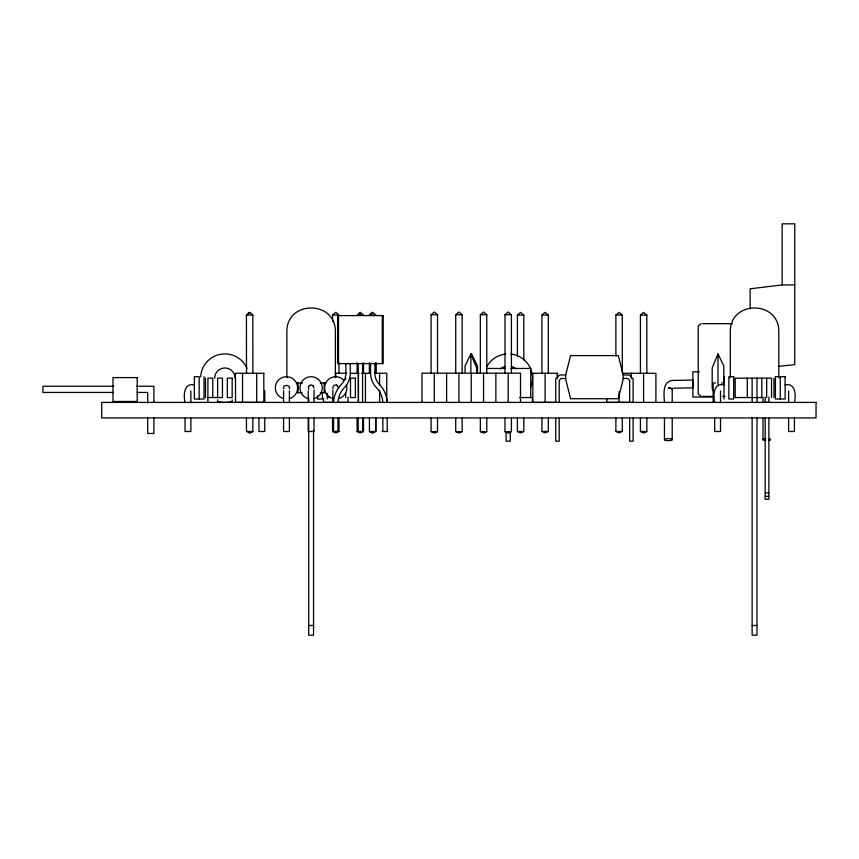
<?xml version="1.0" encoding="UTF-8"?>
<svg xmlns="http://www.w3.org/2000/svg" width="859" height="859" viewBox="0 0 859 859"><rect width="100%" height="100%" fill="white"/><g stroke="black" fill="none" stroke-linecap="round" stroke-linejoin="round"><path stroke-width="1.29" d="M692.977 387.269L692.945 387.828L673.477 388.193M313.997 388.128L312.794 385.508M664.458 402.366C664.018 395.108 661.956 381.085 672.887 380.44L692.805 380.075L692.945 387.828M289.236 388.762C291.244 384.295 281.655 384.392 283.76 388.816M565.716 374.996L570.569 355.594L618.287 355.594L623.14 374.996L623.14 379.324L618.287 398.716L570.569 398.716L565.716 379.324L565.716 374.996L559.628 374.996L555.752 378.873L555.752 402.409M723.826 384.22L723.826 366.041L718.006 353.908L712.186 367.974L712.186 388.343L713.163 390.684M476.67 373.064L476.67 367.974L470.85 353.908L465.03 366.041L465.03 372.097M309.283 385.637L311.119 384.95L313.181 385.798M517.397 356.12L517.397 315.113L520.575 312.397L523.797 315.113L523.797 360.082M541.932 373.257L541.932 315.06L545.111 312.343L548.332 315.06L548.332 373.257M369.413 315.06L372.613 312.343M246.501 373.311L246.426 315.06L249.636 312.343L252.9 315.113M246.501 315.113L249.711 312.397M332.583 315.06L335.805 312.343L338.983 315.06L332.583 315.06L332.583 321.674M360.34 312.397L357.119 315.113L363.518 315.113L360.34 312.397L360.34 314.211M431.089 373.182L431.089 314.738L434.321 312.01L437.521 314.738L437.521 373.182M455.721 373.182L455.721 314.738L458.953 312.01L462.153 314.738L462.153 373.182M480.353 373.182L480.353 314.738L483.585 312.01L486.785 314.738L486.785 373.182M504.985 373.182L504.985 314.738L508.217 312.01L511.416 314.738L511.416 373.182M615.892 356.055L615.892 315.06L619.114 312.343L622.292 315.06L622.292 371.936M640.427 373.311L640.427 315.113L643.649 312.397L646.827 315.113L646.827 373.311M309.669 385.337L308.317 387.108L308.671 389.395M338.983 418.226L338.983 431.443L335.783 432.872L332.583 431.443L332.583 418.226M363.518 418.279L363.518 431.508L360.329 432.925L357.119 431.508L357.119 418.279M437.521 418.344L437.521 431.626L434.31 433.065L431.089 431.626L431.089 418.344M462.153 418.344L462.153 431.626L458.942 433.065L455.721 431.626L455.721 418.344M486.785 418.344L486.785 431.626L483.574 433.065L480.353 431.626L480.353 418.344M511.416 418.344L511.416 431.626L508.206 433.065L504.985 431.626L504.985 418.344M622.292 418.226L622.292 431.443L619.092 432.872L615.892 431.443L615.892 418.226M646.827 418.279L646.827 431.508L643.627 432.925L640.427 431.508L640.427 418.279M523.797 418.279L523.797 431.508L520.597 432.925L517.397 431.508L517.397 418.279M548.332 418.226L548.332 431.443L545.132 432.872L541.932 431.443L541.932 418.226M249.593 432.872L252.825 431.443L252.825 418.226M794.758 284.92L782.152 284.92L750.143 288.807L750.143 308.639M779.22 366.278L794.758 364.646L794.758 223.823L782.152 223.823L782.152 284.92M431.089 314.738L437.521 314.738M455.721 314.738L462.153 314.738M480.353 314.738L486.785 314.738M504.985 314.738L511.416 314.738M246.426 315.06L252.825 315.06L252.9 373.311M375.748 315.113L369.349 315.113L372.538 312.397L375.823 315.06M517.397 315.113L523.797 315.113M541.932 315.06L548.332 315.06M615.892 315.06L622.292 315.06M640.427 315.113L646.827 315.113M701.212 323.682L698.217 326.109L698.217 394.002L701.212 396.418M702.791 323.682L732.426 323.682M486.892 368.457L504.974 368.457M510.751 368.457L530.744 368.457L530.744 397.556M699.387 371.797L692.869 371.797L692.869 397.019L713.722 397.019M263.863 373.311L235.463 373.257L235.538 402.409M335.139 373.257L346.832 373.257M350.493 373.311L359.073 373.311M361.532 373.311L370.594 373.311A20.262 20.262 0 0 0 376.693 387.86A23.204 23.204 0 0 1 382.803 402.162M374.46 373.311L386.775 373.257L386.7 401.089M557.405 377.219L557.405 373.257L532.859 373.257L532.848 402.409L556.16 402.356M622.754 373.257L655.9 373.311L655.9 402.409M623.14 374.996L629.228 374.996L633.104 378.873L633.104 402.409M565.716 378.454L561.142 378.454L559.198 380.387L559.198 402.409M623.14 378.454L627.714 378.454L629.658 380.387L629.658 402.409M296.484 383.007L302.508 383.007M320.278 383.007L325.754 383.007M715.579 383.007L713.163 383.007L713.163 402.409M721.442 383.007L722.698 383.007M194.349 384.95C183.88 382.362 183.311 395.559 185.039 402.463M724.008 384.95C713.539 382.362 712.97 395.559 714.699 402.463M785.115 384.95C795.574 382.362 796.153 395.559 794.425 402.463M113.796 386.239L42.95 386.239L42.95 392.445L113.227 392.445M136.527 386.239L153.901 386.239L153.901 401.98M137.096 392.445L147.694 392.445L147.694 403.032M297.3 392.703L301.971 392.703M320.278 392.703L324.949 392.703M702.791 396.418L713.775 396.418M722.634 396.418L725.017 396.418M207.921 397.556L222.47 397.556L222.47 378.153L217.628 378.153L217.628 397.556M519.588 397.556L532.451 397.556L532.451 402.409M235.463 402.356L263.788 402.356M333.313 402.356L323.51 402.356L323.51 398.383M338.221 402.356L348.035 402.356L348.035 397.062M630.119 402.356L606.819 402.356L606.841 398.383M332.583 431.443L338.983 431.443M357.119 431.508L363.518 431.508M382.115 431.508L387.935 431.508M517.397 431.508L523.797 431.508M541.932 431.443L548.332 431.443M615.892 431.443L622.292 431.443M640.427 431.508L646.827 431.508M431.089 431.626L437.521 431.626M455.721 431.626L462.153 431.626M480.353 431.626L486.785 431.626M504.985 431.626L511.416 431.626M765.176 492.873L768.869 492.873M765.176 496.362L768.869 496.362M308.703 625.481L313.546 625.481M752.13 625.481L756.983 625.481M336.76 385.154L338.671 387.86M337.211 385.337C335.074 383.973 332.111 386.325 332.991 388.708M372.656 432.872L369.413 431.443L369.413 418.226M692.805 380.075L692.945 383.866M794.425 418.301L794.425 431.508L788.605 431.508L788.605 418.419M788.605 390.963L788.605 402.731M780.262 376.704L780.262 399.016M778.802 377.735L778.802 331.606C779.124 300.124 729.989 300.124 730.311 331.606L730.311 377.735M773.959 378.153L773.959 397.556M771.532 397.556L771.532 378.153L735.164 378.153L735.164 397.556L761.836 397.556L761.836 378.153M768.869 397.105L768.869 402.28L765.176 402.28L765.176 397.105M768.869 418.183L768.869 499.272L765.176 499.272L765.176 418.183M766.679 378.153L766.679 397.556M762.996 397.287L762.996 402.581M762.996 418.483L762.996 439.679A3.876 1.009 0 0 0 765.874 440.656M756.983 378.153L756.983 402.087M756.983 418.129L756.983 635.177L752.13 635.177L752.13 418.129M752.13 378.153L752.13 402.087M747.287 378.153L747.287 397.556M724.008 376.704L724.008 399.016M720.518 390.963L720.518 402.731M720.518 418.419L720.518 431.508L714.699 431.508L714.699 418.301M718.006 353.908L718.006 384.435M672.21 389.277L672.21 402.538M672.21 418.462L672.21 439.679A3.876 1.009 0 0 1 666.391 440.549A3.876 1.009 0 0 1 666.391 438.809A3.876 1.009 0 0 1 672.21 439.679M664.458 418.354L664.458 439.679M643.606 373.311L643.606 402.409M633.104 418.462L633.104 441.204L629.658 441.204L629.658 418.462M631.344 373.257L631.354 378.604M619.071 391.768L619.071 402.356M559.198 418.462L559.198 441.204L555.752 441.204L555.752 418.462M557.384 373.257L557.384 378.54M545.111 373.257L545.111 402.356M520.5 402.409L520.522 373.182L421.973 373.182L421.994 402.409M510.289 431.841L510.289 441.204L506.123 441.204L506.123 431.841M508.174 373.182L508.174 402.409M495.868 373.182L495.868 402.409M483.542 373.182L483.542 402.409M477.475 372.097L477.475 366.041L471.655 353.908L471.655 357.161M471.237 373.182L471.237 402.409M470.85 353.908L470.85 371.883M458.91 373.182L458.91 402.409M446.605 373.182L446.605 402.409M434.278 373.182L434.278 402.409M387.216 418.183L387.216 431.508M382.846 418.215L382.846 431.508M382.287 315.597L382.287 363.615M379.603 373.311L379.603 385.208M379.603 390.501L379.603 402.409M375.823 362.67L375.823 373.257M375.823 418.226L375.823 431.443L372.581 432.925L369.349 431.508L375.748 431.508L375.748 418.279M375.748 362.723L375.748 373.311M374.889 363.615L374.932 374.374A15.892 15.892 0 0 0 378.991 383.962L379.903 384.907A27.552 27.552 0 0 1 387.162 401.894M370.53 363.615L370.53 373.311M369.413 362.67L369.349 373.311M365.451 373.311L365.451 402.409M363.518 362.723L363.518 373.311M362.573 363.615L362.573 402.216M362.573 418.193L362.573 431.508M358.461 373.257L358.461 402.356M358.214 363.615L358.386 402.409M358.214 418.193L358.214 431.508M357.119 362.723L357.119 373.311M350.257 363.615L350.257 373.311A20.262 20.262 0 0 1 344.105 387.86A23.204 23.204 0 0 0 337.984 402.162M345.898 363.615L345.855 374.374A15.892 15.892 0 0 1 341.796 383.962L340.883 384.907A27.552 27.552 0 0 0 333.625 401.894M345.651 378.153L345.651 379.463M345.651 392.703L345.651 397.556M338.983 362.67L338.983 373.257M338.5 315.597L338.5 363.615M337.941 418.215L337.941 431.508M335.762 373.257L335.762 377.219M335.375 377.735L335.375 331.606C335.686 300.124 286.552 300.124 286.874 331.606L286.874 377.735M333.571 418.183L333.571 431.508M332.852 390.018L332.852 402.592M332.852 418.365L332.852 431.508M328.675 396.257L328.675 397.556M327.225 393.433L327.225 399.016M324.197 383.007L324.197 392.703M322.372 393.433L322.372 399.016L317.529 399.016L317.529 395.741M314.029 390.018L314.029 402.731M314.029 418.365L314.029 431.508L308.209 431.508L308.209 418.365M313.546 430.166L313.546 635.177L308.703 635.177L308.703 418.129M308.703 398.061L308.703 402.087M308.209 390.77L308.209 402.592M298.052 383.007L298.052 392.703M289.397 390.77L289.397 402.592M289.397 418.365L289.397 431.508L283.577 431.508L283.577 418.365M283.577 390.77L283.577 402.592M264.765 390.577L264.765 402.463M264.765 418.301L264.765 431.508L258.946 431.508L258.946 418.419M263.788 373.257L263.863 402.409M256.691 373.257L256.691 402.356M246.426 418.226L246.501 431.508M242.528 373.257L242.528 402.356M232.145 399.822L232.145 402.409M217.595 399.822L217.595 402.409M212.774 397.556L212.774 378.153L207.921 378.153L207.899 402.409M205.505 378.153L205.505 397.556M204.045 376.704L204.045 399.016L194.349 399.016L194.349 376.704L199.202 376.704L199.202 399.016M190.859 390.963L190.859 402.731M190.859 418.419L190.859 431.508L185.039 431.508L185.039 418.301M153.901 417.721L153.901 433.473L147.694 433.473L147.694 417.592M283.599 398.63A11.156 11.156 0 0 1 277.35 381.46A11.156 11.156 0 0 1 295.625 381.46A11.156 11.156 0 0 1 289.376 398.63M346.531 384.972A11.156 11.156 0 0 1 338.65 398.63M332.873 398.63A11.156 11.156 0 0 1 326.098 382.276A11.156 11.156 0 0 1 343.643 379.968M308.241 398.63A11.156 11.156 0 0 1 301.981 381.46A11.156 11.156 0 0 1 320.257 381.46A11.156 11.156 0 0 1 314.007 398.63M768.816 438.809A3.876 1.009 0 0 1 768.816 440.549M762.996 439.679A3.876 1.009 0 0 1 765.874 438.713M672.082 389.524A3.876 0.999 3.9 0 0 668.345 388.032A3.876 0.999 0 0 1 672.082 389.299M231.146 401.582A24.245 24.245 0 0 1 218.594 401.582M200.652 376.897A24.245 24.245 0 0 1 247.016 368.296M214.686 378.153A10.179 10.179 0 0 1 224.865 367.974A10.179 10.179 0 0 1 235.055 378.153M500.443 368.876A12.123 12.123 0 0 1 505.103 366.449M511.373 366.449A12.123 12.123 0 0 1 516.023 368.876M510.772 354.048A24.245 24.245 0 0 1 530.39 388.021M487.236 366.031A24.245 24.245 0 0 1 505.704 354.048M252.9 431.508L249.668 432.925L246.426 431.443L252.825 431.443M383.189 315.597L337.598 315.597L337.598 363.615L383.189 363.615L383.189 315.597M733.704 376.704L728.861 376.704L728.861 399.016L733.704 399.016L733.704 376.704M785.115 376.704L775.409 376.704L775.409 399.016L785.115 399.016L785.115 376.704M137.225 377.606L112.98 377.606L112.98 401.464L137.225 401.464L137.225 377.606M232.177 378.153L227.324 378.153L227.324 397.556L232.177 397.556L232.177 378.153M355.347 378.153L350.504 378.153L350.504 397.556L355.347 397.556L355.347 378.153M816.05 402.409L101.727 402.409L101.727 417.925L816.05 417.925L816.05 402.409"/></g></svg>
